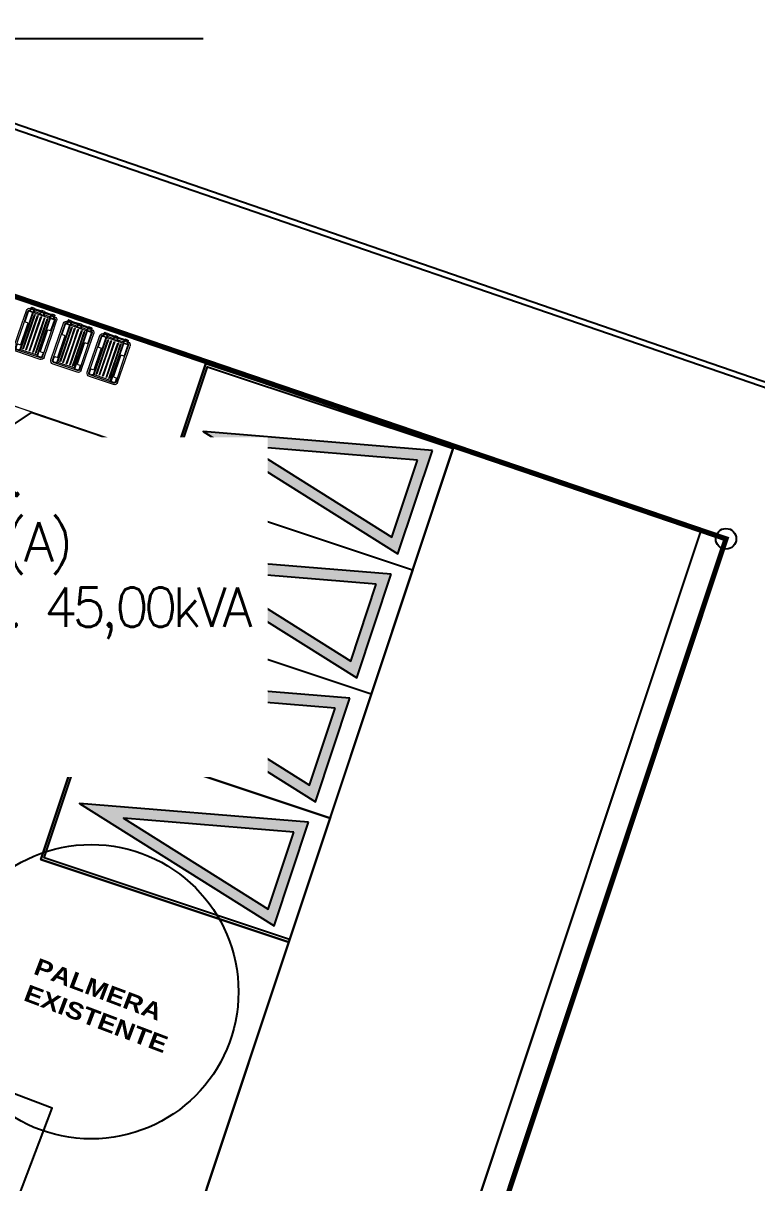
# Model space of a CAD drawing. Extents: x 0 to 346944, y 0 to 6285838.
# Drawn here: x 344207.64 to 344221.67, y 6284429.75 to 6284451.93 of the extents above; entities that cross this region are included whole.
import ezdxf

# ---------------------------------------------------------------- set-up
doc = ezdxf.new("R2010")
doc.units = 0
doc.header["$LTSCALE"] = 5
for name, pattern in [('DASHDOT', [1, 0.5, -0.25, 0, -0.25]), ('DASHDOTX2', [2, 1, -0.5, 0, -0.5]), ('HIDDEN', [0.375, 0.25, -0.125])]:
    doc.linetypes.add(name, pattern=pattern)
for name, color, linetype in [('CALLES-URBANAS', 6, 'Continuous'), ('COTAS', 11, 'Continuous'), ('Estacionamientos', 1, 'Continuous'), ('GRILLA', 254, 'Continuous'), ('PLANTA', 6, 'Continuous'), ('Prosan General Linea Oficial', 6, 'DASHDOTX2'), ('PUNTO-DE-INTERES', 254, 'Continuous'), ('TEXTO', 2, 'Continuous')]:
    doc.layers.add(name, color=color, linetype=linetype)
doc.layers.add('Muebles', color=8, linetype='Continuous', lineweight=15)
doc.styles.add('2mm', font='simplex.shx', dxfattribs={"width": 0.8, "height": 0.65})
doc.styles.add('ROMANS', font='romans.shx', dxfattribs={"height": 1})
doc.styles.get("Standard").update_dxf_attribs({"font": 'ariblk.ttf', "height": 2})
doc.dimstyles.new('ELIPSE 500', dxfattribs={"dimtxt": 0.9, "dimasz": 0.9, "dimexe": 2.5, "dimexo": 2.5, "dimgap": 1.2, "dimtad": 0, "dimtih": 1, "dimtoh": 1, "dimdec": 0, "dimzin": 0, "dimdsep": 46, "dimtxsty": 'ROMANS', "dimblk": 'ELLIP', "dimcen": 0, "dimclrd": 11, "dimclre": 11, "dimclrt": 256, "dimadec": 0, "dimazin": 0, "dimtfac": 1, "dimtdec": 0, "dimtofl": 0, "dimtmove": 0, "dimatfit": 3, "dimldrblk": 'ELLIP', "dimfxlon": 1, "dimtolj": 1, "dimtzin": 0, "dimarcsym": 0})
doc.dimstyles.new('GRILLA X 500', dxfattribs={"dimtxt": 0.5, "dimasz": 1.8, "dimexe": 1.25, "dimexo": 0.625, "dimtad": 0, "dimdec": 0, "dimtxsty": 'ROMANS', "dimblk": 'NONE', "dimcen": 2.5, "dimse1": 1, "dimse2": 1, "dimsd1": 1, "dimsd2": 1, "dimclrd": 256, "dimclrt": 256, "dimadec": 0, "dimazin": 0, "dimtfac": 1, "dimtdec": 0, "dimtmove": 0, "dimatfit": 3, "dimldrblk": 'NONE', "dimfxlon": 1, "dimtfill": 1, "dimlwd": -1, "dimarcsym": 2})
doc.dimstyles.new('VANO 500', dxfattribs={"dimtxt": 0.65, "dimasz": 1.8, "dimexe": 0, "dimexo": 8, "dimgap": 1.2, "dimtad": 0, "dimdec": 0, "dimzin": 0, "dimdsep": 46, "dimtxsty": '2mm', "dimblk": 'NONE', "dimcen": 0, "dimse1": 1, "dimse2": 1, "dimsd1": 1, "dimsd2": 1, "dimclrd": 7, "dimclrt": 2, "dimadec": 0, "dimazin": 0, "dimtfac": 1, "dimtdec": 0, "dimtofl": 0, "dimtmove": 0, "dimatfit": 3, "dimldrblk": 'NONE', "dimfxl": 1, "dimtfill": 1, "dimtolj": 1, "dimtzin": 0, "dimlwd": 25, "dimarcsym": 0})

# ---------------------------------------------------------------- blocks, each defined once
blk = doc.blocks.new('Est.')
at = {"layer": 'Estacionamientos'}
h = blk.add_hatch(color=253, dxfattribs=at)
h.dxf.hatch_style = 1
h.paths.add_polyline_path([(3068.161, 1567.474), (3067.117, 1563.201), (3069.205, 1563.201)])
h.paths.add_polyline_path([(3068.936, 1563.411), (3067.385, 1563.411), (3068.161, 1566.586)], flags=16)
at = {"layer": 'Estacionamientos', "color": 8}
for points in [[(3069.205, 1563.201), (3068.161, 1567.474), (3067.117, 1563.201)], [(3068.936, 1563.411), (3068.161, 1566.586), (3067.385, 1563.411)]]:
    blk.add_lwpolyline(points, close=True, dxfattribs=at)
blk = doc.blocks.new('BASURERO 360')
at = {"layer": 'Muebles', "ltscale": 0.01}
for p, q in [((3219.87, 1613.497), (3219.872, 1613.767)), ((3219.902, 1613.497), (3219.904, 1613.767)), ((3219.915, 1613.562), (3219.916, 1613.764)), ((3220.427, 1613.773), (3219.929, 1613.776)), ((3219.936, 1613.83), (3219.946, 1613.83)), ((3219.938, 1613.854), (3219.938, 1613.843)), ((3219.938, 1613.854), (3219.942, 1613.854)), ((3219.938, 1613.843), (3219.942, 1613.843)), ((3219.942, 1613.86), (3219.941, 1613.837)), ((3219.941, 1613.837), (3219.947, 1613.837)), ((3219.947, 1613.86), (3219.942, 1613.86)), ((3219.942, 1613.783), (3220.009, 1613.782)), ((3219.947, 1613.837), (3219.947, 1613.86)), ((3219.947, 1613.854), (3219.949, 1613.854)), ((3219.947, 1613.843), (3219.949, 1613.843)), ((3219.949, 1613.86), (3219.949, 1613.835)), ((3219.949, 1613.86), (3220.004, 1613.859)), ((3219.949, 1613.835), (3220.004, 1613.835)), ((3219.956, 1613.822), (3219.997, 1613.822)), ((3219.976, 1613.835), (3219.976, 1613.859)), ((3219.996, 1613.496), (3219.998, 1613.776)), ((3220.004, 1613.859), (3220.004, 1613.835)), ((3220.151, 1613.852), (3220.004, 1613.853)), ((3220.151, 1613.842), (3220.004, 1613.843)), ((3220.007, 1613.829), (3220.148, 1613.828)), ((3220.008, 1613.496), (3220.01, 1613.763)), ((3220.02, 1613.798), (3220.134, 1613.797)), ((3220.046, 1613.747), (3220.044, 1613.495)), ((3220.056, 1613.747), (3220.046, 1613.747)), ((3220.054, 1613.495), (3220.056, 1613.747)), ((3220.102, 1613.747), (3220.1, 1613.495)), ((3220.112, 1613.746), (3220.102, 1613.747)), ((3220.111, 1613.495), (3220.112, 1613.746)), ((3220.138, 1613.828), (3220.148, 1613.828)), ((3220.145, 1613.781), (3220.212, 1613.781)), ((3220.151, 1613.858), (3220.151, 1613.833)), ((3220.151, 1613.858), (3220.206, 1613.858)), ((3220.151, 1613.833), (3220.206, 1613.833)), ((3220.158, 1613.821), (3220.199, 1613.82)), ((3220.174, 1613.746), (3220.172, 1613.494)), ((3220.184, 1613.746), (3220.174, 1613.746)), ((3220.179, 1613.833), (3220.179, 1613.858)), ((3220.182, 1613.494), (3220.184, 1613.746)), ((3220.206, 1613.858), (3220.206, 1613.833)), ((3220.354, 1613.85), (3220.206, 1613.852)), ((3220.354, 1613.84), (3220.206, 1613.841)), ((3220.209, 1613.828), (3220.35, 1613.827)), ((3220.222, 1613.796), (3220.337, 1613.795)), ((3220.242, 1613.745), (3220.24, 1613.494)), ((3220.252, 1613.745), (3220.242, 1613.745)), ((3220.25, 1613.494), (3220.252, 1613.745)), ((3220.302, 1613.745), (3220.3, 1613.493)), ((3220.312, 1613.745), (3220.302, 1613.745)), ((3220.31, 1613.493), (3220.312, 1613.745)), ((3220.343, 1613.493), (3220.345, 1613.761)), ((3220.414, 1613.779), (3220.347, 1613.78)), ((3220.354, 1613.857), (3220.353, 1613.832)), ((3220.408, 1613.831), (3220.353, 1613.832)), ((3220.408, 1613.856), (3220.354, 1613.857)), ((3220.356, 1613.493), (3220.358, 1613.773)), ((3220.401, 1613.819), (3220.36, 1613.819)), ((3220.381, 1613.832), (3220.381, 1613.856)), ((3220.408, 1613.856), (3220.408, 1613.831)), ((3220.41, 1613.85), (3220.408, 1613.85)), ((3220.41, 1613.84), (3220.408, 1613.84)), ((3220.41, 1613.834), (3220.41, 1613.856)), ((3220.41, 1613.856), (3220.416, 1613.856)), ((3220.416, 1613.834), (3220.41, 1613.834)), ((3220.411, 1613.826), (3220.421, 1613.826)), ((3220.421, 1613.826), (3220.411, 1613.826)), ((3220.416, 1613.856), (3220.416, 1613.834)), ((3220.419, 1613.85), (3220.416, 1613.85)), ((3220.419, 1613.84), (3220.416, 1613.84)), ((3220.419, 1613.85), (3220.419, 1613.84)), ((3220.438, 1613.558), (3220.439, 1613.76)), ((3220.45, 1613.492), (3220.452, 1613.763)), ((3220.481, 1613.492), (3220.484, 1613.763)), ((3219.965, 1613.55), (3219.927, 1613.55)), ((3219.977, 1613.496), (3219.978, 1613.537)), ((3220.374, 1613.493), (3220.375, 1613.534)), ((3220.387, 1613.546), (3220.425, 1613.546))]:
    blk.add_line(p, q, dxfattribs=at)
at = {"layer": 'Muebles'}
for p, q in [((3219.867, 1613.029), (3219.87, 1613.497)), ((3219.898, 1613.028), (3219.902, 1613.497)), ((3219.974, 1613.119), (3219.977, 1613.496)), ((3219.992, 1613.028), (3219.996, 1613.496)), ((3220.005, 1613.039), (3220.008, 1613.496)), ((3220.044, 1613.495), (3220.04, 1613.05)), ((3220.051, 1613.049), (3220.054, 1613.495)), ((3220.1, 1613.495), (3220.097, 1613.049)), ((3220.107, 1613.049), (3220.111, 1613.495)), ((3220.172, 1613.494), (3220.168, 1613.049)), ((3220.179, 1613.048), (3220.182, 1613.494)), ((3220.24, 1613.494), (3220.237, 1613.048)), ((3220.247, 1613.048), (3220.25, 1613.494)), ((3220.3, 1613.493), (3220.296, 1613.048)), ((3220.307, 1613.047), (3220.31, 1613.493)), ((3220.34, 1613.025), (3220.343, 1613.493)), ((3220.352, 1613.025), (3220.356, 1613.493)), ((3220.371, 1613.116), (3220.374, 1613.493)), ((3220.446, 1613.024), (3220.45, 1613.492)), ((3220.478, 1613.024), (3220.481, 1613.492)), ((3219.911, 1613.028), (3219.911, 1613.094)), ((3219.962, 1613.106), (3219.924, 1613.107)), ((3219.93, 1613.009), (3219.973, 1613.009)), ((3220.327, 1613.024), (3220.017, 1613.026)), ((3220.04, 1613.05), (3220.051, 1613.049)), ((3220.097, 1613.049), (3220.107, 1613.049)), ((3220.168, 1613.049), (3220.179, 1613.048)), ((3220.237, 1613.048), (3220.247, 1613.048)), ((3220.296, 1613.048), (3220.307, 1613.047)), ((3220.415, 1613.005), (3220.371, 1613.006)), ((3220.384, 1613.103), (3220.422, 1613.103)), ((3220.434, 1613.024), (3220.434, 1613.09)), ((3219.929, 1612.997), (3220.415, 1612.993)), ((3219.929, 1612.965), (3220.414, 1612.961))]:
    blk.add_line(p, q, dxfattribs=at)
at = {"layer": 'Muebles', "ltscale": 0.01}
for centre, radius, start, end in [((3219.935, 1613.767), 0.063, 89.5567, 179.5567), ((3219.935, 1613.767), 0.0315, 95.9245, 179.5567), ((3219.929, 1613.764), 0.0126, 89.5567, 179.5567), ((3220.031, 1613.775), 0.102, 143.8675, 179.189), ((3220.031, 1613.775), 0.0892, 147.9187, 174.8858), ((3219.92, 1613.776), 0.0892, 4.2275, 31.1946), ((3219.92, 1613.776), 0.102, 359.9243, 35.2459), ((3220.023, 1613.763), 0.0126, 89.5567, 179.5567), ((3220.233, 1613.773), 0.102, 143.8675, 179.189), ((3220.233, 1613.773), 0.0892, 147.9187, 174.8858), ((3220.123, 1613.774), 0.0892, 4.2275, 31.1946), ((3220.123, 1613.774), 0.102, 359.9243, 35.2459), ((3220.333, 1613.761), 0.0126, 359.5567, 89.5567), ((3220.436, 1613.772), 0.102, 143.8675, 179.189), ((3220.436, 1613.772), 0.0892, 147.9187, 174.8858), ((3220.325, 1613.773), 0.0892, 4.2275, 31.1946), ((3220.325, 1613.773), 0.102, 359.9243, 35.2459), ((3220.421, 1613.763), 0.063, 359.5567, 89.5567), ((3220.421, 1613.763), 0.0315, 359.5567, 83.1889), ((3220.427, 1613.76), 0.0126, 359.5567, 89.5567), ((3219.928, 1613.562), 0.0126, 179.5567, 269.5567), ((3219.965, 1613.537), 0.0126, 359.5567, 89.5567), ((3220.387, 1613.534), 0.0126, 89.5567, 179.5567), ((3220.425, 1613.559), 0.0126, 269.5567, 359.5567)]:
    blk.add_arc(centre, radius, start, end, dxfattribs=at)
at = {"layer": 'Muebles'}
for centre, radius, start, end in [((3219.93, 1613.028), 0.063, 179.5567, 269.5567), ((3219.93, 1613.028), 0.0315, 179.5567, 269.5567), ((3219.924, 1613.094), 0.0126, 89.5567, 179.5567), ((3219.93, 1613.028), 0.0189, 179.5567, 269.5567), ((3219.962, 1613.119), 0.0126, 269.5567, 359.5567), ((3219.973, 1613.028), 0.0189, 269.5567, 359.5567), ((3219.973, 1613.028), 0.0315, 269.5567, 359.5567), ((3220.017, 1613.039), 0.0126, 179.5567, 269.5567), ((3220.327, 1613.036), 0.0126, 269.5567, 359.5567), ((3220.327, 1613.036), 0.0126, 269.5567, 359.5567), ((3220.371, 1613.025), 0.0315, 179.5567, 269.5567), ((3220.371, 1613.025), 0.0189, 179.5567, 269.5567), ((3220.384, 1613.116), 0.0126, 179.5567, 269.5567), ((3220.415, 1613.024), 0.063, 269.5567, 359.5567), ((3220.415, 1613.024), 0.0189, 269.5567, 359.5567), ((3220.415, 1613.024), 0.0315, 269.5567, 359.5567), ((3220.422, 1613.09), 0.0126, 359.5567, 89.5567)]:
    blk.add_arc(centre, radius, start, end, dxfattribs=at)
blk = doc.blocks.new('PLANTA 2')
at = {"layer": 'PUNTO-DE-INTERES'}
for p, q in [((6.177, 4.22), (8.854, 3.296)), ((10.657, -1.294), (11.855, 2.26))]:
    blk.add_line(p, q, dxfattribs=at)
for points in [[(14.218, 1.444), (11.855, 2.26), (9.472, -4.81, -0.45019), (8.117, -5.448), (-22.837, 6.398), (-23.034, 5.885), (-23.011, 5.876), (-23.71, 4.056), (10.665, -9.099)], [(9.486, 3.058), (11.855, 2.26), (8.854, 3.296), (6.177, 4.22), (5.232, 4.547), (3.487, -0.012), (3.202, 0.097), (2.873, -0.764), (3.457, -0.987), (3.457, -0.987), (6.959, -2.327), (6.065, -4.662), (8.117, -5.448, 0.45019), (9.472, -4.81), (10.258, -2.478), (7.889, -1.68)]]:
    blk.add_lwpolyline(points, format="xyb", close=True, dxfattribs=at)
for points in [[(7.279, -1.379), (8.535, 2.348), (5.82, 3.286), (4.449, -0.296)], [(10.258, -2.478), (10.657, -1.294), (8.288, -0.495), (7.889, -1.68)]]:
    blk.add_lwpolyline(points, close=True, dxfattribs=at)
for points in [[(9.486, 3.058), (8.288, -0.495), (10.657, -1.294)], [(11.855, 2.26), (9.486, 3.058)], [(11.456, 1.075), (9.087, 1.874)], [(14.42, 1.27), (14.454, 1.371), (14.363, 1.401)], [(11.056, -0.109), (8.687, 0.689)], [(7.542, -5.227), (7.989, -4.059), (7.055, -3.702), (6.608, -4.87)]]:
    blk.add_lwpolyline(points, dxfattribs=at)
at = {"layer": 'PUNTO-DE-INTERES', "ltscale": 0.5, "flags": 128}
blk.add_lwpolyline([(14.42, 1.27), (14.454, 1.371), (14.364, 1.402)], dxfattribs=at)
at = {"layer": 'PUNTO-DE-INTERES'}
for centre, radius in [((14.454, 1.363), 0.0987), ((8.367, -2.946, 50.561), 1.408)]:
    blk.add_circle(centre, radius, dxfattribs=at)
for name, p, xscale, yscale, zscale, rotation in [('BASURERO 360', (1256.511, -1294.344), -0.5, 0.5, 0.5, 340.5088803576889), ('BASURERO 360', (1256.865, -1294.467), -0.5, 0.5, 0.5, 340.5088803576889), ('BASURERO 360', (1257.212, -1294.587), -0.5, 0.5, 0.5, 340.5088803576889), ('Est.', (262.186, -1701.639), 0.4999999999999999, 0.4999999999999999, 0.4999999999999999, 71.37430127198454), ('Est.', (261.787, -1702.823), 0.4999999999999999, 0.4999999999999999, 0.4999999999999999, 71.37430127198454), ('Est.', (261.388, -1704.008), 0.4999999999999999, 0.4999999999999999, 0.4999999999999999, 71.37430127198454), ('Est.', (260.988, -1705.192), 0.4999999999999999, 0.4999999999999999, 0.4999999999999999, 71.37430127198454)]:
    blk.add_blockref(name, p, dxfattribs=dict(at, xscale=xscale, yscale=yscale, zscale=zscale, rotation=rotation))
at = {"layer": 'PUNTO-DE-INTERES', "insert": (7.864, -2.618), "char_height": 0.16242, "attachment_point": 1, "rotation": 339.0586}
blk.add_mtext_dynamic_manual_height_columns('PALMERA EXISTENTE', width=0.00346, gutter_width=0.00162, heights=[0], dxfattribs=at)
blk.add_wipeout([(8.535, 2.348), (7.279, -1.379), (4.449, -0.296), (5.82, 3.286)]).dxf.layer = 'PUNTO-DE-INTERES'
at = {"layer": 'PUNTO-DE-INTERES'}
blk.add_line((14.454, 1.363), (7.827, -18.301), dxfattribs=at)
for points in [[(7.827, -18.301), (14.454, 1.363), (-4.323, 7.845), (-5.04, 8.133), (-16.944, 12.62), (-20.002, 13.777), (-24.341, 2.482), (-27.138, -4.783), (-22.696, -6.513), (-9.573, -11.594), (-0.464, -15.104), (2.191, -16.123), (6.51, -17.792), (7.827, -18.301)], [(10.258, -2.478), (7.889, -1.68), (9.486, 3.058), (11.855, 2.26)], [(10.266, -2.454), (7.921, -1.664), (9.501, 3.027), (11.847, 2.236)]]:
    blk.add_lwpolyline(points, dxfattribs=at)
blk.add_lwpolyline([(14.217, 1.442), (11.854, 2.258), (9.472, -4.811, -0.45019), (8.117, -5.449), (-22.837, 6.397), (-23.035, 5.883), (-23.011, 5.874), (-23.711, 4.054), (10.664, -9.101)], format="xyb", close=True, dxfattribs=at)
blk.add_lwpolyline([(4.804, 0.648), (4.449, -0.296), (5.236, 0.213, -0.414214), (5.581, 0.139), (6.328, -1.015), (7.279, -1.379), (6.085, 0.465, -0.414214), (6.159, 0.811), (8.535, 2.348), (7.815, 2.597), (7.438, 2.351, -0.415211), (7.092, 2.425), (6.74, 2.968), (5.82, 3.286), (6.587, 2.1, -0.414214), (6.513, 1.754), (4.813, 0.654)], format="xyb", dxfattribs=at)
blk = doc.blocks.new('PLANTA')
at = {"layer": 'CALLES-URBANAS', "elevation": -0.51}
for points in [[(64.142, -26.762), (61.564, -25.869), (43.787, -19.746), (40.861, -18.724), (23.112, -12.536), (19.471, -11.239), (-1.111, -3.669), (-5.971, -1.873, 0.206793), (-10.351, -2.127, 0.206793)], [(64.109, -26.857), (61.532, -25.964), (43.754, -19.84), (40.828, -18.819), (23.079, -12.63), (19.437, -11.333), (-1.145, -3.763), (-6.005, -1.967, 0.206784), (-10.306, -2.216, 0.232766)]]:
    blk.add_lwpolyline(points, format="xyb", dxfattribs=at)
at = {"layer": 'Prosan General Linea Oficial', "linetype": 'DASHDOT', "const_width": 0.1, "flags": 128}
blk.add_lwpolyline([(12.407, -54.797), (-0.593, -49.823), (-5.065, -48.111), (-11.593, -45.613), (-13.736, -44.793), (-21.467, -41.814), (-22.633, -41.365), (-19.864, -34.09), (-18.237, -29.814), (-17.095, -26.814), (-8.502, -4.192), (-7.391, -4.608), (-2.378, -6.483), (21.465, -15.364), (22.901, -15.935), (60.504, -28.756), (47.4, -68.134), (44.763, -67.126), (36.111, -63.821), (30.794, -61.803), (12.55, -54.852)], dxfattribs=at)
at = {"layer": 'PLANTA', "xscale": 2, "yscale": 2, "zscale": 2, "rotation": 0.2194448801566033}
blk.add_blockref('PLANTA 2', (31.606, -31.592), dxfattribs=at)
blk = doc.blocks.new('*D102')
at = {"layer": 'Defpoints', "color": 0, "linetype": 'HIDDEN', "ltscale": 0.25, "transparency": 16777216}
for p in [(344195.589, 6284464.205), (344241.581, 6284447.519), (344241.117, 6284446.24)]:
    blk.add_point(p, dxfattribs=at)
at = {"layer": 'COTAS', "color": 2, "linetype": 'HIDDEN', "ltscale": 0.25, "transparency": 16777216, "insert": (344218.121, 6284454.583), "char_height": 0.65, "attachment_point": 5, "rotation": 340.0586, "style": '2mm', "bg_fill": 3, "box_fill_scale": 1.1, "bg_fill_color": 256, "bg_fill_true_color": 13158600, "bg_fill_transparency": 0}
blk.add_mtext('\\A1;49.00', dxfattribs=at)
blk = doc.blocks.new('_None')
blk = doc.blocks.new('*D119')
at = {"layer": 'Defpoints', "color": 0, "ltscale": 0.5, "transparency": 16777216}
for p in [(344297.865, 6284457.293), (344300, 6284395.5), (0, 0)]:
    blk.add_point(p, dxfattribs=at)
at = {"layer": 'GRILLA', "ltscale": 0.5, "transparency": 16777216, "insert": (344297.865, 6284461.728), "char_height": 1, "attachment_point": 5, "rotation": 90, "style": 'ROMANS', "bg_fill": 3, "box_fill_scale": 1.1, "bg_fill_color": 256, "bg_fill_true_color": 13158600, "bg_fill_transparency": 0}
blk.add_mtext('X-344300', dxfattribs=at)
blk = doc.blocks.new('ELLIP')
at = {"color": 0, "lineweight": -2}
blk.add_line((-0.5, 0), (-1, 0), dxfattribs=at)
at = {"color": 0}
blk.add_ellipse((0, 0), major_axis=(0.5, 0), ratio=0.537857, dxfattribs=at)

msp = doc.modelspace()

# ---------------------------------------------------------------- block references
at = {"layer": 'PLANTA'}
msp.add_blockref('PLANTA', (344160.577, 6284470.825), dxfattribs=at)

# ---------------------------------------------------------------- next in the draw order: texts
at = {"layer": 'TEXTO', "insert": (344203.169, 6284437.886), "char_height": 0.75, "attachment_point": 7, "style": 'ROMANS', "bg_fill": 3, "box_fill_scale": 1.5, "bg_fill_color": 256, "bg_fill_true_color": 13158600, "bg_fill_transparency": 0}
msp.add_mtext('{\\T0.8;CAJA EMP.\\PA-48-60(A)\\PDEM. MAX. 45,00kVA\\PTARIF.....\\PPROY.}', dxfattribs=at)

# ---------------------------------------------------------------- next in the draw order: dimensions: what is measured, and where the dimension line sits
at = {"layer": 'COTAS', "linetype": 'HIDDEN', "ltscale": 0.25}
dim = msp.add_aligned_dim(p1=(344195.589, 6284464.205), p2=(344241.581, 6284447.519), distance=-1.361, dimstyle='VANO 500', override={"dimpost": '.00', "dimsah": 1}, dxfattribs=at)
dim.commit()
dim.dimension.update_dxf_attribs({"geometry": '*D102', "text_midpoint": (344218.121, 6284454.583)})

# ---------------------------------------------------------------- next in the draw order: dimensions: what is measured, and where the dimension line sits
at = {"layer": 'GRILLA', "ltscale": 0.5}
dim = msp.add_ordinate_dim(feature_location=(344300, 6284395.5), offset=(-2.135, 61.793), dtype=1, origin=(0, 0), dimstyle='GRILLA X 500', override={"dimpost": 'X-<>', "dimsah": 1}, dxfattribs=at)
dim.commit()
dim.dimension.update_dxf_attribs({"geometry": '*D119', "text_midpoint": (344297.865, 6284461.728)})

# ---------------------------------------------------------------- next in the draw order: leaders
at = {"layer": 'COTAS', "ltscale": 0.5}
msp.add_leader([(344201.038, 6284453.462), (344206.076, 6284451.642), (344211.077, 6284451.642)], dimstyle='ELIPSE 500', override={"dimgap": 1.2, "dimtad": 0}, dxfattribs=at)

doc.saveas('drawing.dxf')
